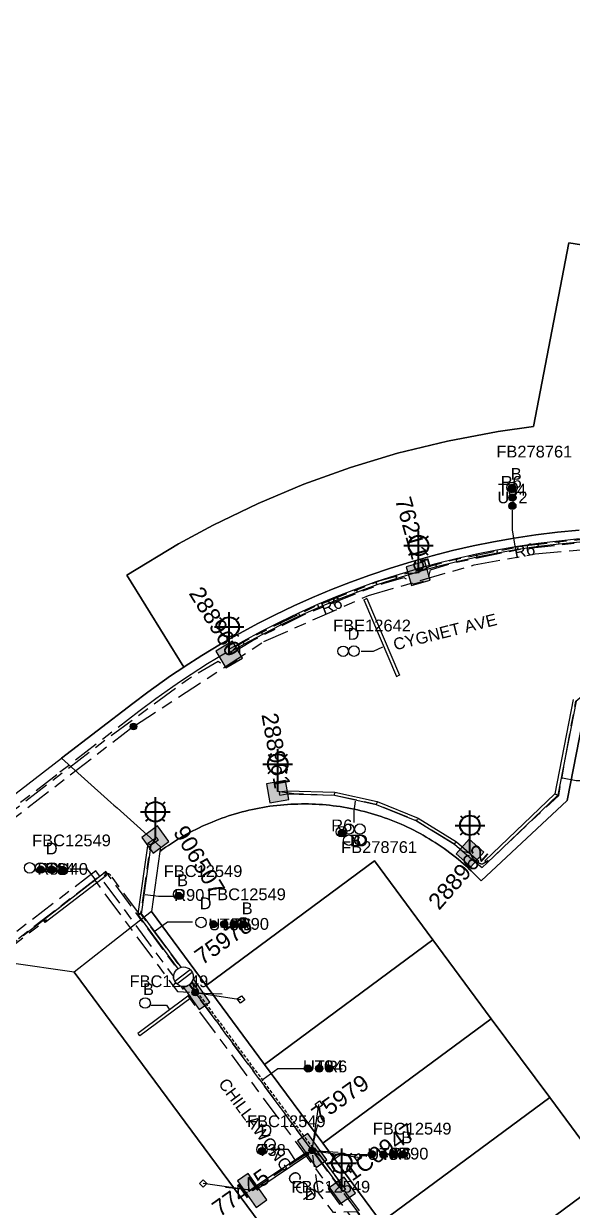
# Model space of a CAD drawing. Extents: x 301026 to 301961, y 6172667 to 6173436.
# Drawn here: x 301179.9 to 301263.7, y 6172927.5 to 6173108.3 of the extents above; entities that cross this region are included whole.
import ezdxf
from ezdxf.enums import TextEntityAlignment as Align

# ---------------------------------------------------------------- set-up
doc = ezdxf.new("R2010")
doc.units = 0
doc.linetypes.add('Cable Exist UG', pattern=[8.2, 4, -1.2, 1.8, -1.2])
doc.linetypes.add('DASHED', pattern=[0.75, 0.5, -0.25])
doc.layers.get('0').update_dxf_attribs({"color": 6})
for name, color, linetype in [('_User_LV_Exist', 7, 'Continuous'), ('Duct_SP_EXT', 7, 'Continuous'), ('Equip_HV_EXT', 7, 'Continuous'), ('Equip_LV_EXT', 7, 'Continuous'), ('Equip_SL_EXT', 7, 'Continuous'), ('Equip_SP_SL_EXT', 7, 'Continuous'), ('Mains_HV_EXT', 7, 'Continuous'), ('Mains_SL_EXT', 7, 'Continuous'), ('Notes', 7, 'Continuous'), ('Services_SP_EXT', 7, 'Continuous'), ('SupportsUG_SP_LV_EXT', 7, 'Continuous'), ('SupportsUG_SP_LV_SL_EXT', 7, 'Continuous'), ('Trench_SP_EXT', 7, 'Continuous')]:
    doc.layers.add(name, color=color, linetype=linetype)
doc.layers.add('Cadastre Land Parcels_SP_EXT', color=9, linetype='Continuous', lineweight=5)
doc.layers.add('Cadastre Roads_SP_EXT', color=9, linetype='Continuous', lineweight=5)
doc.layers.add('UNKNOWN_FEATURES', color=1, linetype='DASHED', plot=False)
doc.styles.add('COLUMN_LABEL', font='arial.ttf')
doc.styles.add('iecARIAL', font='arial.ttf', dxfattribs={"height": 2})
doc.styles.add('POLE_LABEL', font='arial.ttf')
doc.styles.get("Standard").update_dxf_attribs({"font": 'arial.ttf'})

# ---------------------------------------------------------------- blocks, each defined once
blk = doc.blocks.new('PILLAR_EXT')
blk.add_hatch(color=256).paths.add_polyline_path([(-2.475, 0.99), (-2.475, -0.99), (2.475, -0.99), (2.475, 0.99)])
blk.add_lwpolyline([(-2.475, -0.99), (2.475, -0.99), (2.475, 0.99), (-2.475, 0.99)], close=True)
at = {"style": 'iecARIAL', "flags": 8}
blk.add_attdef('ASSET_NUM', (1.5, 3.5), '', height=2.5, dxfattribs=at)
for tag, p, flags in [('OWNED_BY', (0, -0.2), 9), ('STATE', (0, -0.4), 9), ('SUPPORT_TYPE', (0, -0.6), 9), ('STREETNAME', (0, -1.8), 9), ('SUBURB', (0, -2), 1), ('USAGE', (0, -0.8), 9), ('LEGEND', (0, -1), 9), ('LOCATION', (0, -1.2), 9), ('NOTES', (0, -1.4), 9), ('PARENT', (0, -1.6), 9)]:
    blk.add_attdef(tag, p, '', height=0.2, dxfattribs=dict(flags=flags))
blk = doc.blocks.new('DUCT_EXT')
blk.add_circle((0, 0.8), 0.8)
at = {"flags": 1}
blk.add_attdef('Z', (0, 0), '', height=0.2, dxfattribs=at)
at = {"flags": 9}
for tag, p in [('DUCT_CODE', (0, 0)), ('XSECT_TYPE', (0, -0.2)), ('STATE', (0, -0.6)), ('FB_REFERENCE', (0, -0.4)), ('NOTES', (0, -0.8))]:
    blk.add_attdef(tag, text='', height=0.2, dxfattribs=at).set_placement(p, align=Align.MIDDLE_LEFT)
blk = doc.blocks.new('SL_LANTERN_EXT')
at = {"lineweight": 40}
for p, q in [((-1.46, 5.68), (-1.06, 5.28)), ((0, 1.97), (0, 6.47)), ((1.46, 5.68), (1.06, 5.28)), ((-2.25, 4.22), (2.25, 4.22)), ((-1.46, 2.76), (-1.06, 3.16)), ((0, 0), (0, 2.72)), ((1.46, 2.76), (1.06, 3.16))]:
    blk.add_line(p, q, dxfattribs=at)
blk.add_circle((0, 4.22), 1.5, dxfattribs=at)
at = {"style": 'iecARIAL', "flags": 9}
blk.add_attdef('ASSET_NUM', (1.5, 1.5), '', height=2.5, dxfattribs=at)
for tag, p, height, flags in [('OPERATING_VOLTAGE', (0.98, -1.65), 0.2, 9), ('ORIENTATION', (0.98, -1.85), 0.2, 9), ('CONSTRUCTED_VOLTAGE', (0.98, -0.65), 0.2, 9), ('CONTROL_TYPE', (0.98, -0.85), 0.2, 9), ('LANTERN_PURPOSE', (0.98, -1.05), 0.2, 9), ('LANTERN_TYPE', (0.98, -1.25), 0.2, 9), ('NO_PHASES', (0.98, -1.45), 0.2, 9), ('LNUMBER', (2.18, -3.25), 2.5, 8), ('OWNED_BY', (0.98, -2.05), 0.2, 9), ('STATE', (0.98, -2.25), 0.2, 9), ('USAGE', (0.98, -2.45), 0.2, 9), ('CEXIST', (0.98, -2.65), 0.2, 9), ('CNEW', (0.98, -2.85), 0.2, 9), ('CNUMBER', (0.98, -3.05), 0.2, 9), ('CREMOVE', (0.98, -3.25), 0.2, 9), ('CREPLACE', (0.98, -3.45), 0.2, 9), ('LKINGHEIGHT', (0.98, -3.65), 0.2, 9), ('LBRACKET', (0.98, -3.85), 0.2, 9), ('LBRACKETVOCAB', (0.98, -4.05), 0.2, 9), ('LCATEGORY', (0.98, -4.25), 0.2, 9), ('LCHARGE1', (0.98, -4.45), 0.2, 9), ('LCHARGE1PERCENT', (0.98, -4.65), 0.2, 9), ('LCHARGE2', (0.98, -4.85), 0.2, 9), ('LCHARGE2PERCENT', (0.98, -5.05), 0.2, 9), ('LCHARGE3', (0.98, -5.25), 0.2, 9), ('LCHARGE3PERCENT', (0.98, -5.45), 0.2, 9), ('LEXIST', (0.98, -5.65), 0.2, 9), ('LLAMP', (0.98, -5.85), 0.2, 9), ('LLAMPVOCAB', (0.98, -6.05), 0.2, 9), ('LMAST', (0.98, -6.25), 0.2, 9), ('LMASTVOCAB', (0.98, -6.45), 0.2, 9), ('LNEW', (0.98, -6.65), 0.2, 9), ('LANTNUMBER', (0.98, -6.85), 0.2, 9), ('LOUTREACH', (0.98, -7.25), 0.2, 9), ('LOUTREACHVOCAB', (0.98, -7.45), 0.2, 9), ('LRATECODE', (0.98, -7.65), 0.2, 9), ('LREMOVE', (0.98, -7.85), 0.2, 9), ('LREPLACE', (0.98, -8.05), 0.2, 9), ('LTYPE', (0.98, -8.25), 0.2, 9), ('LTYPEVOCAB', (0.98, -8.45), 0.2, 9), ('LEGEND', (0.98, -8.65), 0.2, 9), ('LOCATION', (0.98, -8.85), 0.2, 9), ('NOTES', (0.98, -9.05), 0.2, 9), ('STREETNAME', (0.98, -9.25), 0.2, 9), ('SUBURB', (0.98, -9.45), 0.2, 1)]:
    blk.add_attdef(tag, p, '', height=height, dxfattribs=dict(flags=flags))
blk = doc.blocks.new('CCP_EXT')
at = {"flags": 9}
for tag, p in [('STATE', (0, -1.8)), ('LIFE_SUPPORT', (0, -1.6)), ('NOTES', (0, -2))]:
    blk.add_attdef(tag, text='', height=0.2, dxfattribs=at).set_placement(p, align=Align.MIDDLE_LEFT)
blk.add_wipeout([(0, 0.57), (0.57, 0), (0, -0.57), (-0.57, 0)])
blk.add_lwpolyline([(-0.57, 0), (0, 0.57), (0.57, 0), (0, -0.57), (-0.57, 0)])
at = {"flags": 1}
blk.add_attdef('Z', (0, 0), '', height=0.2, dxfattribs=at)
at = {"flags": 9}
for tag, p in [('CCP_TYPE', (0, 0)), ('CONSTRUCTED_VOLTAGE', (0, -0.2)), ('OPERATING_VOLTAGE', (0, -0.6)), ('ORIENTATION', (0, -0.8)), ('OWNED_BY', (0, -1)), ('NO_PHASES', (0, -0.4)), ('USAGE', (0, -1.2)), ('LEGEND', (0, -1.4))]:
    blk.add_attdef(tag, text='', height=0.2, dxfattribs=at).set_placement(p, align=Align.MIDDLE_LEFT)
blk = doc.blocks.new('LV_UG_LINKS_CLOSED_EXT')
blk.add_wipeout([(-1.06, 1.06), (-1.18, 0.92), (-1.29, 0.76), (-1.37, 0.59), (-1.43, 0.42), (-1.48, 0.23), (-1.49, 0.05), (-1.49, -0.14), (-1.46, -0.33), (-1.41, -0.51), (-1.33, -0.68), (-1.24, -0.84), (-1.12, -0.99), (-0.99, -1.12), (-0.84, -1.24), (-0.68, -1.33), (-0.51, -1.41), (-0.33, -1.46), (-0.14, -1.49), (0.05, -1.49), (0.23, -1.48), (0.42, -1.43), (0.59, -1.37), (0.76, -1.29), (0.92, -1.18), (1.06, -1.06), (1.18, -0.92), (1.29, -0.76), (1.37, -0.59), (1.43, -0.42), (1.48, -0.23), (1.49, -0.05), (1.49, 0.14), (1.46, 0.33), (1.41, 0.51), (1.33, 0.68), (1.24, 0.84), (1.12, 0.99), (0.99, 1.12), (0.84, 1.24), (0.68, 1.33), (0.51, 1.41), (0.33, 1.46), (0.14, 1.49), (-0.05, 1.49), (-0.23, 1.48), (-0.42, 1.43), (-0.59, 1.37), (-0.76, 1.29), (-0.92, 1.18)])
for p, q in [((-0.25, -1.48), (-0.25, 1.48)), ((0.25, -1.48), (0.25, 1.48))]:
    blk.add_line(p, q)
blk.add_circle((0, 0), 1.5)
at = {"flags": 9}
for tag, p in [('ACTUAL_STATUS', (0, 0)), ('CONSTRUCTED_VOLTAGE', (0, -0.2)), ('OPERATING_VOLTAGE', (0, -0.6)), ('ORIENTATION', (0, -0.8)), ('STATE', (0, -1)), ('SWITCH_TYPE', (0, -1.2)), ('NO_PHASES', (0, -0.4)), ('USAGE', (0, -1.4)), ('NOTES', (0, -1.6))]:
    blk.add_attdef(tag, text='', height=0.2, dxfattribs=at).set_placement(p, align=Align.MIDDLE_LEFT)
at = {"flags": 1}
blk.add_attdef('Z', (0, 0), '', height=0.2, dxfattribs=at)
blk = doc.blocks.new('CABLE_LARGE_EXT')
h = blk.add_hatch(color=256)
edge = h.paths.add_edge_path()
edge.add_arc((0, 0.55), 0.55, 0, 360)
blk.add_circle((0, 0.55), 0.55)
at = {"flags": 1}
blk.add_attdef('Z', (0, 0), '', height=0.2, dxfattribs=at)
at = {"flags": 9}
for tag, p in [('COND_CODE', (0, 0)), ('STATE', (0, -0.4)), ('XSECT_SIZE', (0, -0.6)), ('FB_REFERENCE', (0, -0.2)), ('NOTES', (0, -0.8))]:
    blk.add_attdef(tag, text='', height=0.2, dxfattribs=at).set_placement(p, align=Align.MIDDLE_LEFT)
blk = doc.blocks.new('CONNECTOR_NODE_EXT')
h = blk.add_hatch(color=256)
edge = h.paths.add_edge_path()
edge.add_arc((0, 0), 0.5, 0, 360)
blk.add_circle((0, 0), 0.5)
at = {"flags": 1}
blk.add_attdef('Z', (0, 0), '', height=0.2, dxfattribs=at)
at = {"flags": 9}
for tag, p in [('CONNECTOR_TYPE', (0, 0)), ('CONSTRUCTED_VOLTAGE', (0, -0.2)), ('OPERATING_VOLTAGE', (0, -0.6)), ('ORIENTATION', (0, -0.8)), ('SUBTYPE', (0, -1)), ('NO_PHASES', (0, -0.4)), ('USAGE', (0, -1.2)), ('NOTES', (0, -1.4))]:
    blk.add_attdef(tag, text='', height=0.2, dxfattribs=at).set_placement(p, align=Align.MIDDLE_LEFT)
blk = doc.blocks.new('COLUMN_EXT')
blk.add_hatch(color=256).paths.add_polyline_path([(-1.49, 1.48), (-1.49, -1.49), (1.48, -1.49), (1.48, 1.48)])
blk.add_lwpolyline([(-1.49, -1.49), (1.48, -1.49), (1.48, 1.48), (-1.49, 1.48)], close=True)
for tag, height, style, flags, p in [('ASSET_NUM', 2.5, 'COLUMN_LABEL', 8, (2, 2)), ('STRUCTURE_PLANT_NUMBER', 0.2, 'POLE_LABEL', 9, (1.81, 0.03)), ('STREET_CODE', 0.2, 'COLUMN_LABEL', 9, (1.81, -0.2))]:
    blk.add_attdef(tag, text='', height=height, dxfattribs=dict(style=style, flags=flags)).set_placement(p, align=Align.MIDDLE_LEFT)
at = {"flags": 9}
for tag, p in [('COLUMN_TYPE', (1.81, -0.4)), ('OWNED_BY', (1.81, -0.6)), ('STATE', (1.81, -0.8)), ('USAGE', (1.81, -1)), ('STREETNAME', (1.81, -1.6)), ('SUBURB', (1.81, -1.8)), ('LEGEND', (1.81, -1.2)), ('LOCATION', (1.81, -1.4)), ('NOTES', (1.81, -2))]:
    blk.add_attdef(tag, text='', height=0.2, dxfattribs=at).set_placement(p, align=Align.MIDDLE_LEFT)
at = {"flags": 1}
blk.add_attdef('Z', (1.81, -2.35), '', height=0.2, dxfattribs=at)

msp = doc.modelspace()

# ---------------------------------------------------------------- linework, layer by layer
at = {"layer": '_User_LV_Exist', "linetype": 'Cable Exist UG', "flags": 128}
for points in [[(301206.14, 6172960.32), (301192.48, 6172978.79), (301136.37, 6172935.66)], [(301223.99, 6172936.21), (301214.84, 6172930.09)]]:
    msp.add_lwpolyline(points, dxfattribs=at)
at = {"layer": 'Cadastre Land Parcels_SP_EXT', "color": 250, "linetype": 'Continuous', "lineweight": -3}
for points in [[(301091.88, 6173120.74), (301100.2, 6173102.54), (301109.82, 6173057.45), (301148.31, 6172967.37), (301166.66, 6172981.48), (301185.71, 6172996.12), (301196.62, 6173004.5), (301198.9, 6173006.21), (301202.39, 6173008.69), (301204.4, 6173010.03), (301195.71, 6173024.08), (301203.57, 6173028.86), (301208.9, 6173031.74), (301215.74, 6173035.05), (301222.73, 6173037.98), (301229.85, 6173040.54), (301237.07, 6173042.71), (301244.7, 6173044.56), (301252.42, 6173046.03), (301257.8, 6173046.81), (301263.21, 6173074.86), (301289.55, 6173070.68)], [(301289.55, 6173070.68), (301263.21, 6173074.86), (301257.8, 6173046.81), (301252.42, 6173046.03), (301244.7, 6173044.56), (301237.07, 6173042.71), (301229.85, 6173040.54), (301222.73, 6173037.98), (301215.74, 6173035.05), (301208.9, 6173031.74), (301203.57, 6173028.86), (301195.71, 6173024.08), (301204.4, 6173010.03), (301204.46, 6173010.07), (301207.17, 6173011.8), (301210.02, 6173013.52), (301212.9, 6173015.17), (301215.82, 6173016.75), (301218.37, 6173018.03), (301221.2, 6173019.39), (301224.05, 6173020.68), (301226.94, 6173021.89), (301229.86, 6173023.03), (301232.81, 6173024.1), (301235.97, 6173025.16), (301239.15, 6173026.14), (301242.35, 6173027.04), (301245.45, 6173027.83), (301248.58, 6173028.54), (301251.72, 6173029.17), (301254.88, 6173029.73), (301258.17, 6173030.22), (301261.47, 6173030.63), (301264.78, 6173030.96)], [(301265.74, 6173003.98), (301262.98, 6172989.65), (301249.82, 6172977.37), (301249.45, 6172977.76), (301249.07, 6172978.15), (301248.69, 6172978.53), (301248.3, 6172978.9), (301247.91, 6172979.27), (301247.51, 6172979.64), (301247.11, 6172979.99), (301246.7, 6172980.35), (301246.29, 6172980.69), (301245.87, 6172981.03), (301245.45, 6172981.36), (301245.02, 6172981.69), (301244.58, 6172982.01), (301244.15, 6172982.33), (301243.7, 6172982.64), (301243.26, 6172982.94), (301242.81, 6172983.24), (301242.35, 6172983.52), (301241.89, 6172983.81), (301241.43, 6172984.08), (301240.96, 6172984.35), (301240.49, 6172984.61), (301240.01, 6172984.87), (301239.54, 6172985.11), (301239.05, 6172985.36), (301238.57, 6172985.59), (301238.08, 6172985.82), (301237.59, 6172986.04), (301237.09, 6172986.25), (301236.59, 6172986.45), (301236.09, 6172986.65), (301235.58, 6172986.84), (301235.08, 6172987.03), (301234.57, 6172987.2), (301234.06, 6172987.37), (301233.54, 6172987.53), (301233.02, 6172987.68), (301232.51, 6172987.83), (301231.98, 6172987.97), (301231.46, 6172988.1), (301230.94, 6172988.22), (301230.41, 6172988.34), (301229.88, 6172988.44), (301229.35, 6172988.54), (301228.82, 6172988.64), (301228.29, 6172988.72), (301227.75, 6172988.8), (301227.22, 6172988.87), (301226.68, 6172988.93), (301226.15, 6172988.98), (301225.61, 6172989.03), (301225.07, 6172989.06), (301224.53, 6172989.09), (301223.99, 6172989.11), (301223.45, 6172989.13), (301222.91, 6172989.14), (301222.38, 6172989.13), (301221.84, 6172989.12), (301221.3, 6172989.11), (301220.76, 6172989.08), (301220.22, 6172989.05), (301219.68, 6172989.01), (301219.15, 6172988.96), (301218.61, 6172988.9), (301218.07, 6172988.84), (301217.54, 6172988.77), (301217.01, 6172988.69), (301216.47, 6172988.6), (301215.94, 6172988.5), (301215.41, 6172988.4), (301214.89, 6172988.29), (301214.36, 6172988.17), (301213.84, 6172988.04), (301213.31, 6172987.91), (301212.79, 6172987.77), (301212.28, 6172987.62), (301211.76, 6172987.46), (301211.25, 6172987.3), (301210.73, 6172987.13), (301210.23, 6172986.95), (301209.72, 6172986.76), (301209.22, 6172986.57), (301208.72, 6172986.37), (301208.22, 6172986.16), (301207.72, 6172985.94), (301207.23, 6172985.72), (301206.75, 6172985.49), (301206.26, 6172985.25), (301205.78, 6172985.01), (301205.3, 6172984.76), (301204.83, 6172984.5), (301204.36, 6172984.24), (301203.89, 6172983.97), (301203.43, 6172983.69), (301202.97, 6172983.4), (301202.52, 6172983.11), (301202.07, 6172982.81), (301201.63, 6172982.51), (301201.19, 6172982.2), (301200.75, 6172981.88), (301199.46, 6172972.68), (301207.8, 6172961.41), (301233.53, 6172980.44), (301242.45, 6172968.38), (301251.37, 6172956.32), (301260.29, 6172944.27), (301269.22, 6172932.21)]]:
    msp.add_lwpolyline(points, dxfattribs=at)
for points in [[(301242.45, 6172968.38), (301233.53, 6172980.44), (301207.8, 6172961.41), (301216.72, 6172949.35), (301242.45, 6172968.38)], [(301251.37, 6172956.32), (301242.45, 6172968.38), (301216.72, 6172949.35), (301225.64, 6172937.29), (301251.37, 6172956.32)], [(301187.65, 6172963.45), (301177.75, 6172964.84), (301151.9, 6172944.97), (301171.4, 6172919.6), (301189.68, 6172895.82), (301215.84, 6172915.92), (301216.95, 6172923.85), (301187.65, 6172963.45)], [(301260.29, 6172944.27), (301251.37, 6172956.32), (301225.64, 6172937.29), (301234.57, 6172925.23), (301260.29, 6172944.27)], [(301269.22, 6172932.21), (301260.29, 6172944.27), (301234.57, 6172925.23), (301243.49, 6172913.18), (301269.22, 6172932.21)], [(301278.14, 6172920.15), (301269.22, 6172932.21), (301243.49, 6172913.18), (301252.41, 6172901.12), (301278.14, 6172920.15)]]:
    msp.add_lwpolyline(points, close=True, dxfattribs=at)
at = {"layer": 'Cadastre Roads_SP_EXT', "color": 250, "linetype": 'Continuous', "lineweight": -3}
msp.add_lwpolyline([(301264.78, 6173030.96), (301261.47, 6173030.63), (301258.17, 6173030.22), (301254.88, 6173029.73), (301251.72, 6173029.17), (301248.58, 6173028.54), (301245.45, 6173027.83), (301242.35, 6173027.04), (301239.15, 6173026.14), (301235.97, 6173025.16), (301232.81, 6173024.1), (301229.86, 6173023.03), (301226.94, 6173021.89), (301224.05, 6173020.68), (301221.2, 6173019.39), (301218.37, 6173018.03), (301215.82, 6173016.75), (301212.9, 6173015.17), (301210.02, 6173013.52), (301207.17, 6173011.8), (301204.46, 6173010.07), (301204.4, 6173010.03), (301202.39, 6173008.69), (301198.9, 6173006.21), (301196.62, 6173004.5), (301185.71, 6172996.12), (301193.28, 6172989.36), (301193.72, 6172988.96), (301194.21, 6172988.53), (301194.21, 6172988.52), (301200.85, 6172982.6), (301200.75, 6172981.88), (301201.19, 6172982.2), (301201.63, 6172982.51), (301202.07, 6172982.81), (301202.52, 6172983.11), (301202.97, 6172983.4), (301203.43, 6172983.69), (301203.89, 6172983.97), (301204.36, 6172984.24), (301204.83, 6172984.5), (301205.3, 6172984.76), (301205.78, 6172985.01), (301206.26, 6172985.25), (301206.75, 6172985.49), (301207.23, 6172985.72), (301207.72, 6172985.94), (301208.22, 6172986.16), (301208.72, 6172986.37), (301209.22, 6172986.57), (301209.72, 6172986.76), (301210.23, 6172986.95), (301210.73, 6172987.13), (301211.25, 6172987.3), (301211.76, 6172987.46), (301212.28, 6172987.62), (301212.79, 6172987.77), (301213.31, 6172987.91), (301213.84, 6172988.04), (301214.36, 6172988.17), (301214.89, 6172988.29), (301215.41, 6172988.4), (301215.94, 6172988.5), (301216.47, 6172988.6), (301217.01, 6172988.69), (301217.54, 6172988.77), (301218.07, 6172988.84), (301218.61, 6172988.9), (301219.15, 6172988.96), (301219.68, 6172989.01), (301220.22, 6172989.05), (301220.76, 6172989.08), (301221.3, 6172989.11), (301221.84, 6172989.12), (301222.38, 6172989.13), (301222.91, 6172989.14), (301223.45, 6172989.13), (301223.99, 6172989.11), (301224.53, 6172989.09), (301225.07, 6172989.06), (301225.61, 6172989.03), (301226.15, 6172988.98), (301226.68, 6172988.93), (301227.22, 6172988.87), (301227.75, 6172988.8), (301228.29, 6172988.72), (301228.82, 6172988.64), (301229.35, 6172988.54), (301229.88, 6172988.44), (301230.41, 6172988.34), (301230.94, 6172988.22), (301231.46, 6172988.1), (301231.98, 6172987.97), (301232.51, 6172987.83), (301233.02, 6172987.68), (301233.54, 6172987.53), (301234.06, 6172987.37), (301234.57, 6172987.2), (301235.08, 6172987.03), (301235.58, 6172986.84), (301236.09, 6172986.65), (301236.59, 6172986.45), (301237.09, 6172986.25), (301237.59, 6172986.04), (301238.08, 6172985.82), (301238.57, 6172985.59), (301239.05, 6172985.36), (301239.54, 6172985.11), (301240.01, 6172984.87), (301240.49, 6172984.61), (301240.96, 6172984.35), (301241.43, 6172984.08), (301241.89, 6172983.81), (301242.35, 6172983.52), (301242.81, 6172983.24), (301243.26, 6172982.94), (301243.7, 6172982.64), (301244.15, 6172982.33), (301244.58, 6172982.01), (301245.02, 6172981.69), (301245.45, 6172981.36), (301245.87, 6172981.03), (301246.29, 6172980.69), (301246.7, 6172980.35), (301247.11, 6172979.99), (301247.51, 6172979.64), (301247.91, 6172979.27), (301248.3, 6172978.9), (301248.69, 6172978.53), (301249.07, 6172978.15), (301249.45, 6172977.76), (301249.82, 6172977.37), (301262.98, 6172989.65), (301265.74, 6173003.98)], dxfattribs=at)
msp.add_lwpolyline([(301207.8, 6172961.41), (301199.46, 6172972.68), (301192.83, 6172967.49), (301187.65, 6172963.45), (301216.95, 6172923.85), (301224.21, 6172924.42), (301234.57, 6172925.23), (301225.64, 6172937.29), (301216.72, 6172949.35), (301207.8, 6172961.41)], close=True, dxfattribs=at)
at = {"layer": 'Duct_SP_EXT'}
for p, q in [((301261.69, 6173029.3), (301258.52, 6173028.92)), ((301264.86, 6173029.61), (301261.69, 6173029.3)), ((301261.69, 6173029.3), (301261.71, 6173029.07)), ((301252.23, 6173027.91), (301249.1, 6173027.29)), ((301252.31, 6173027.44), (301249.2, 6173026.82)), ((301255.37, 6173028.46), (301252.23, 6173027.91)), ((301252.23, 6173027.91), (301252.27, 6173027.68)), ((301252.31, 6173027.44), (301252.27, 6173027.68)), ((301255.44, 6173027.98), (301252.31, 6173027.44)), ((301258.52, 6173028.92), (301255.37, 6173028.46)), ((301255.37, 6173028.46), (301255.41, 6173028.22)), ((301255.44, 6173027.98), (301255.41, 6173028.22)), ((301258.59, 6173028.44), (301255.44, 6173027.98)), ((301258.52, 6173028.92), (301258.55, 6173028.68)), ((301258.59, 6173028.44), (301258.55, 6173028.68)), ((301261.74, 6173028.83), (301258.59, 6173028.44)), ((301261.74, 6173028.83), (301261.71, 6173029.07)), ((301264.9, 6173029.13), (301261.74, 6173028.83)), ((301242.9, 6173025.82), (301240.07, 6173025.04)), ((301245.99, 6173026.6), (301242.9, 6173025.82)), ((301242.9, 6173025.82), (301242.96, 6173025.59)), ((301246.1, 6173026.13), (301243.02, 6173025.36)), ((301249.1, 6173027.29), (301245.99, 6173026.6)), ((301245.99, 6173026.6), (301246.05, 6173026.36)), ((301246.1, 6173026.13), (301246.05, 6173026.36)), ((301249.2, 6173026.82), (301246.1, 6173026.13)), ((301249.1, 6173027.29), (301249.15, 6173027.06)), ((301249.2, 6173026.82), (301249.15, 6173027.06)), ((301236.78, 6173024.04), (301233.75, 6173023.04)), ((301239.83, 6173024.97), (301236.78, 6173024.04)), ((301236.78, 6173024.04), (301236.85, 6173023.81)), ((301239.96, 6173024.51), (301236.93, 6173023.59)), ((301240.07, 6173025.04), (301239.83, 6173024.97)), ((301239.83, 6173024.97), (301239.89, 6173024.74)), ((301239.96, 6173024.51), (301239.89, 6173024.74)), ((301240.2, 6173024.57), (301239.96, 6173024.51)), ((301240.07, 6173025.04), (301240.13, 6173024.81)), ((301240.07, 6173025.04), (301240.13, 6173024.81)), ((301240.2, 6173024.57), (301240.13, 6173024.81)), ((301240.2, 6173024.57), (301240.13, 6173024.81)), ((301243.02, 6173025.36), (301240.2, 6173024.57)), ((301243.02, 6173025.36), (301242.96, 6173025.59)), ((301233.75, 6173023.04), (301230.75, 6173021.96)), ((301233.91, 6173022.59), (301230.92, 6173021.51)), ((301233.75, 6173023.04), (301233.83, 6173022.81)), ((301233.91, 6173022.59), (301233.83, 6173022.81)), ((301236.93, 6173023.59), (301233.91, 6173022.59)), ((301236.93, 6173023.59), (301236.85, 6173023.81)), ((301227.78, 6173020.81), (301224.84, 6173019.58)), ((301227.96, 6173020.36), (301225.03, 6173019.14)), ((301230.75, 6173021.96), (301227.78, 6173020.81)), ((301227.78, 6173020.81), (301227.87, 6173020.58)), ((301227.96, 6173020.36), (301227.87, 6173020.58)), ((301230.92, 6173021.51), (301227.96, 6173020.36)), ((301230.75, 6173021.96), (301230.84, 6173021.74)), ((301230.92, 6173021.51), (301230.84, 6173021.74)), ((301231.91, 6173020.32), (301232.14, 6173020.41)), ((301231.91, 6173020.32), (301236.9, 6173008.61)), ((301232.36, 6173020.51), (301232.14, 6173020.41)), ((301232.36, 6173020.51), (301237.34, 6173008.8)), ((301224.84, 6173019.58), (301221.93, 6173018.28)), ((301225.03, 6173019.14), (301222.13, 6173017.85)), ((301224.84, 6173019.58), (301224.94, 6173019.36)), ((301225.03, 6173019.14), (301224.94, 6173019.36)), ((301219.05, 6173016.91), (301216.21, 6173015.47)), ((301221.93, 6173018.28), (301219.05, 6173016.91)), ((301219.05, 6173016.91), (301219.16, 6173016.7)), ((301219.27, 6173016.48), (301219.16, 6173016.7)), ((301222.13, 6173017.85), (301219.27, 6173016.48)), ((301221.93, 6173018.28), (301222.03, 6173018.06)), ((301222.13, 6173017.85), (301222.03, 6173018.06)), ((301216.21, 6173015.47), (301213.41, 6173013.95)), ((301216.43, 6173015.04), (301213.64, 6173013.53)), ((301216.21, 6173015.47), (301216.32, 6173015.25)), ((301216.43, 6173015.04), (301216.32, 6173015.25)), ((301219.27, 6173016.48), (301216.43, 6173015.04)), ((301213.41, 6173013.95), (301211.27, 6173012.73)), ((301213.64, 6173013.53), (301211.51, 6173012.32)), ((301213.41, 6173013.95), (301213.52, 6173013.74)), ((301213.64, 6173013.53), (301213.52, 6173013.74)), ((301211.27, 6173012.73), (301211.39, 6173012.52)), ((301211.51, 6173012.32), (301211.39, 6173012.52)), ((301236.9, 6173008.61), (301237.12, 6173008.71)), ((301237.34, 6173008.8), (301237.12, 6173008.71)), ((301263.87, 6173005.07), (301261.07, 6172990.69)), ((301264.31, 6173004.81), (301261.51, 6172990.45)), ((301218.98, 6172990.96), (301220.18, 6172991.16)), ((301218.98, 6172990.96), (301219.01, 6172990.72)), ((301219.05, 6172990.48), (301219.01, 6172990.72)), ((301219.05, 6172990.48), (301220.21, 6172990.68)), ((301220.18, 6172991.16), (301227.46, 6172990.93)), ((301220.18, 6172991.16), (301220.2, 6172990.92)), ((301220.21, 6172990.68), (301220.2, 6172990.92)), ((301220.21, 6172990.68), (301227.4, 6172990.45)), ((301227.4, 6172990.45), (301227.43, 6172990.69)), ((301227.4, 6172990.45), (301233.81, 6172989.04)), ((301227.46, 6172990.93), (301227.43, 6172990.69)), ((301227.46, 6172990.93), (301233.95, 6172989.5)), ((301233.95, 6172989.5), (301233.88, 6172989.27)), ((301233.95, 6172989.5), (301240.19, 6172986.96)), ((301261.07, 6172990.69), (301250.37, 6172980.42)), ((301261.51, 6172990.45), (301250.71, 6172980.07)), ((301261.07, 6172990.69), (301261.29, 6172990.57)), ((301261.51, 6172990.45), (301261.29, 6172990.57)), ((301233.81, 6172989.04), (301233.88, 6172989.27)), ((301233.81, 6172989.04), (301239.97, 6172986.53)), ((301239.97, 6172986.53), (301240.08, 6172986.74)), ((301239.97, 6172986.53), (301245.75, 6172982.97)), ((301240.19, 6172986.96), (301240.08, 6172986.74)), ((301240.19, 6172986.96), (301246.04, 6172983.36)), ((301198.91, 6172983.11), (301197.4, 6172972.34)), ((301199.36, 6172982.82), (301197.88, 6172972.27)), ((301200.27, 6172983.99), (301198.91, 6172983.11)), ((301198.91, 6172983.11), (301199.13, 6172982.97)), ((301199.36, 6172982.82), (301199.13, 6172982.97)), ((301200.53, 6172983.58), (301199.36, 6172982.82)), ((301200.27, 6172983.99), (301200.4, 6172983.78)), ((301200.53, 6172983.58), (301200.4, 6172983.78)), ((301245.75, 6172982.97), (301245.9, 6172983.17)), ((301245.75, 6172982.97), (301249.17, 6172980.05)), ((301246.04, 6172983.36), (301245.9, 6172983.17)), ((301246.04, 6172983.36), (301249.48, 6172980.41)), ((301249.17, 6172980.05), (301249.33, 6172980.23)), ((301249.48, 6172980.41), (301249.33, 6172980.23)), ((301250.37, 6172980.42), (301250.54, 6172980.24)), ((301250.71, 6172980.07), (301250.54, 6172980.24)), ((301192.29, 6172978.59), (301182.95, 6172971.4)), ((301192.58, 6172978.21), (301183.24, 6172971.02)), ((301192.29, 6172978.59), (301192.43, 6172978.4)), ((301192.58, 6172978.21), (301192.43, 6172978.4)), ((301182.95, 6172971.4), (301183.1, 6172971.21)), ((301197.4, 6172972.34), (301197.64, 6172972.31)), ((301197.45, 6172972.16), (301197.64, 6172972.31)), ((301197.45, 6172972.16), (301206.19, 6172960.35)), ((301197.83, 6172972.45), (301197.64, 6172972.31)), ((301197.88, 6172972.27), (301197.64, 6172972.31)), ((301197.83, 6172972.45), (301206.58, 6172960.64)), ((301183.24, 6172971.02), (301183.1, 6172971.21)), ((301206.58, 6172960.64), (301206.38, 6172960.49)), ((301205.23, 6172959.9), (301197.4, 6172954.08)), ((301205.52, 6172959.51), (301197.69, 6172953.69)), ((301205.23, 6172959.9), (301205.38, 6172959.7)), ((301205.52, 6172959.51), (301205.38, 6172959.7)), ((301206.19, 6172960.35), (301206.38, 6172960.49)), ((301197.4, 6172954.08), (301197.54, 6172953.89)), ((301197.69, 6172953.69), (301197.54, 6172953.89)), ((301223.24, 6172935.96), (301215.57, 6172930.83)), ((301223.51, 6172935.56), (301215.84, 6172930.43)), ((301223.24, 6172935.96), (301223.38, 6172935.76)), ((301223.51, 6172935.56), (301223.38, 6172935.76)), ((301224.04, 6172936.23), (301224.23, 6172936.38)), ((301224.04, 6172936.23), (301228.69, 6172929.94)), ((301224.42, 6172936.52), (301224.23, 6172936.38)), ((301224.42, 6172936.52), (301229.08, 6172930.23)), ((301215.57, 6172930.83), (301215.7, 6172930.63)), ((301215.84, 6172930.43), (301215.7, 6172930.63)), ((301228.69, 6172929.94), (301228.88, 6172930.09)), ((301229.08, 6172930.23), (301228.88, 6172930.09))]:
    msp.add_line(p, q, dxfattribs=at)
at = {"layer": 'Mains_HV_EXT', "linetype": 'Cable Exist UG'}
for points in [[(301196.73, 6173000.98), (301216.62, 6173013.94), (301232.61, 6173020.98), (301248.75, 6173025.64), (301258.06, 6173027.34), (301270.88, 6173028.44), (301277.53, 6173028.49), (301279.85, 6173028.26), (301300.64, 6173025.66)], [(301196.73, 6173000.98), (301147.99, 6172963.38), (301144.03, 6172972), (301142.29, 6172971.85)]]:
    msp.add_lwpolyline(points, dxfattribs=at)
at = {"layer": 'Mains_SL_EXT', "linetype": 'Cable Exist UG', "flags": 128}
for points in [[(301240.12, 6173024.43), (301242.03, 6173025.44), (301245.28, 6173026.38), (301256.19, 6173028.55), (301266.94, 6173029.78), (301273.65, 6173029.87), (301274.51, 6173030.59), (301276, 6173030.64), (301278.32, 6173029.35)], [(301211.33, 6173011.95), (301212.55, 6173013.32), (301214.63, 6173014.55), (301224.75, 6173019.47), (301234.41, 6173023.28), (301238.71, 6173024.44), (301240.21, 6173024.38)], [(301248.11, 6172981.64), (301248.82, 6172980.36), (301249.96, 6172979.42), (301261.67, 6172990.44), (301264.28, 6173004.83), (301271.3, 6173010.68), (301272.27, 6173011.77)], [(301218.73, 6172991.07), (301221.23, 6172990.71), (301227.41, 6172990.49), (301233.82, 6172989.08), (301239.99, 6172986.56), (301245.78, 6172983), (301246.97, 6172981.92), (301248.11, 6172981.64)], [(301206.14, 6172960.32), (301205.84, 6172961.66), (301197.85, 6172972.36), (301199.32, 6172982.91), (301200.06, 6172983.72)], [(301136.37, 6172935.66), (301136.61, 6172938.36), (301140.48, 6172941.24), (301140.76, 6172942.77), (301143.87, 6172945.14), (301148.22, 6172944.59), (301190.81, 6172977.49), (301203.43, 6172960.49), (301206.14, 6172960.32)], [(301223.99, 6172936.21), (301225.24, 6172935.38), (301225.24, 6172935.38), (301227.92, 6172931.74), (301228.54, 6172930.05)]]:
    msp.add_lwpolyline(points, dxfattribs=at)
at = {"layer": 'Notes'}
for points in [[(301254.54, 6173034.01), (301254.54, 6173030.99), (301254.96, 6173028.51)], [(301231.49, 6173012.49), (301233.37, 6173012.49), (301234.8, 6173013.14)], [(301266.54, 6172992.66), (301264.32, 6172992.66), (301262.23, 6172993.06)], [(301230.45, 6172986.31), (301230.45, 6172988.02), (301230.65, 6172989.56)], [(301186.99, 6172979.23), (301189.6, 6172979.23), (301190.82, 6172977.65)], [(301202.9, 6172975), (301200.52, 6172975), (301198.48, 6172975.26)], [(301205.74, 6172971.05), (301201.89, 6172971.05), (301200.05, 6172969.7)], [(301199.39, 6172958.38), (301201.74, 6172958.38), (301202.18, 6172957.78)], [(301222.72, 6172948.66), (301218.76, 6172948.66), (301216.55, 6172947.04)], [(301217.48, 6172936.38), (301220.27, 6172936.38), (301221.31, 6172934.84)], [(301232.41, 6172935.51), (301228.34, 6172935.51), (301226.4, 6172934.09)]]:
    msp.add_lwpolyline(points, dxfattribs=at)
at = {"layer": 'Trench_SP_EXT', "linetype": 'Cable Exist UG'}
for points in [[(301210.78, 6173012.18), (301208.04, 6173010.52), (301205.51, 6173008.9), (301204.05, 6173007.92), (301204.05, 6173007.92), (301202.72, 6173007.02), (301200.13, 6173005.18), (301197.54, 6173003.25), (301185, 6172993.6), (301168.33, 6172980.78), (301149.78, 6172966.52), (301148.91, 6172965.85), (301148.91, 6172965.85), (301146.16, 6172963.73), (301145.03, 6172962.85), (301145.03, 6172962.85, -0.44179), (301144.08, 6172963.11), (301144.08, 6172963.11), (301143.63, 6172964.05)], [(301249.17, 6172980.36), (301249.58, 6172980.11), (301249.58, 6172980.11, 0.35505), (301250.24, 6172980.09), (301250.24, 6172980.09), (301250.88, 6172980.56)], [(301197.64, 6172972.31), (301193.27, 6172978.18), (301193.27, 6172978.18, 0.426474), (301192.51, 6172978.38), (301192.51, 6172978.38), (301192.23, 6172978.17)]]:
    msp.add_lwpolyline(points, format="xyb", dxfattribs=at)
for points in [[(301154.68, 6172949.35), (301176.67, 6172966.26), (301183.45, 6172971.47)], [(301206.27, 6172960.3), (301211.04, 6172960.09)], [(301223.95, 6172936.27), (301224.99, 6172940.69)], [(301223.12, 6172935.58), (301223.98, 6172936.16)], [(301223.99, 6172936.2), (301228.59, 6172935.88)], [(301214.77, 6172930.15), (301210.1, 6172930.6)], [(301214.9, 6172930.1), (301215.91, 6172930.75)], [(301228.8, 6172930.2), (301232.23, 6172925.56)]]:
    msp.add_lwpolyline(points, dxfattribs=at)

# ---------------------------------------------------------------- block references
at = {"layer": 'Equip_HV_EXT'}
msp.add_blockref('CONNECTOR_NODE_EXT', (301196.73, 6173000.98), dxfattribs=at)
at = {"layer": 'Equip_SL_EXT'}
for p in [(301206.14, 6172960.32), (301223.99, 6172936.21)]:
    msp.add_blockref('CONNECTOR_NODE_EXT', p, dxfattribs=at)
at = {"layer": 'Equip_SP_SL_EXT'}
for p in [(301240.26, 6173024.38), (301211.33, 6173011.95), (301218.75, 6172991.01), (301200.06, 6172983.72), (301248.11, 6172981.64), (301228.54, 6172930.05)]:
    msp.add_blockref('SL_LANTERN_EXT', p, dxfattribs=at)
at = {"layer": 'Notes'}
for name, p in [('DUCT_EXT', (301254.55, 6173036.68)), ('CABLE_LARGE_EXT', (301254.5, 6173036.76)), ('CABLE_LARGE_EXT', (301254.6, 6173035.38)), ('CABLE_LARGE_EXT', (301254.59, 6173034.11)), ('DUCT_EXT', (301228.74, 6173011.66)), ('DUCT_EXT', (301230.4, 6173011.68)), ('DUCT_EXT', (301229.6, 6172984.5)), ('DUCT_EXT', (301231.3, 6172984.5)), ('DUCT_EXT', (301228.49, 6172984.09)), ('CABLE_LARGE_EXT', (301228.56, 6172984.15)), ('DUCT_EXT', (301229.6, 6172982.8)), ('DUCT_EXT', (301231.3, 6172982.8)), ('DUCT_EXT', (301180.86, 6172978.57)), ('DUCT_EXT', (301182.53, 6172978.55)), ('CABLE_LARGE_EXT', (301182.53, 6172978.55)), ('DUCT_EXT', (301184.2, 6172978.53)), ('CABLE_LARGE_EXT', (301184.2, 6172978.55)), ('DUCT_EXT', (301185.87, 6172978.45)), ('CABLE_LARGE_EXT', (301185.88, 6172978.5)), ('DUCT_EXT', (301203.63, 6172974.53)), ('CABLE_LARGE_EXT', (301203.63, 6172974.53)), ('DUCT_EXT', (301207.04, 6172970.23)), ('DUCT_EXT', (301213.5, 6172970.21)), ('CABLE_LARGE_EXT', (301208.93, 6172970.21)), ('CABLE_LARGE_EXT', (301210.57, 6172970.21)), ('CABLE_LARGE_EXT', (301212.04, 6172970.21)), ('CABLE_LARGE_EXT', (301213.5, 6172970.21)), ('DUCT_EXT', (301198.5, 6172957.92)), ('CABLE_LARGE_EXT', (301223.37, 6172948.18)), ('CABLE_LARGE_EXT', (301225.08, 6172948.16)), ('CABLE_LARGE_EXT', (301226.59, 6172948.17)), ('DUCT_EXT', (301216.35, 6172935.56)), ('CABLE_LARGE_EXT', (301216.35, 6172935.56)), ('CABLE_LARGE_EXT', (301233.14, 6172935.07)), ('CABLE_LARGE_EXT', (301234.89, 6172935.02)), ('CABLE_LARGE_EXT', (301236.41, 6172935.09)), ('DUCT_EXT', (301237.86, 6172935.02)), ('CABLE_LARGE_EXT', (301237.86, 6172935.02))]:
    msp.add_blockref(name, p, dxfattribs=at)
at = {"layer": 'SupportsUG_SP_LV_EXT'}
ref = msp.add_blockref('PILLAR_EXT', (301206.14, 6172960.32), dxfattribs=dict(at, rotation=125.2745611551201))
ref.add_attrib('ASSET_NUM', '75978', dxfattribs={"layer": '0', "height": 2.5, "rotation": 35.3806, "style": 'iecARIAL'}).set_placement((301207.64, 6172963.82), align=Align.BOTTOM_LEFT)
ref = msp.add_blockref('PILLAR_EXT', (301223.99, 6172936.21), dxfattribs=dict(at, rotation=125.2745611551201))
ref.add_attrib('ASSET_NUM', '75979', dxfattribs={"layer": '0', "height": 2.5, "rotation": 35.3827, "style": 'iecARIAL'}).set_placement((301225.49, 6172939.71), align=Align.BOTTOM_LEFT)
ref = msp.add_blockref('PILLAR_EXT', (301214.84, 6172930.09), dxfattribs=dict(at, rotation=305.3627173726202))
ref.add_attrib('ASSET_NUM', '77445', dxfattribs={"layer": '0', "height": 2.5, "rotation": 35.3989, "style": 'iecARIAL'}).set_placement((301216.34, 6172933.6), align=Align.TOP_RIGHT)
at = {"layer": 'SupportsUG_SP_LV_SL_EXT'}
ref = msp.add_blockref('COLUMN_EXT', (301240.21, 6173024.34), dxfattribs=dict(at, rotation=15.81255541976143))
ref.add_attrib('ASSET_NUM', '762115', dxfattribs={"layer": '0', "height": 2.5, "rotation": 285.7927, "style": 'COLUMN_LABEL'}).set_placement((301242.21, 6173025.09), align=Align.TOP_RIGHT)
ref = msp.add_blockref('COLUMN_EXT', (301211.33, 6173011.95), dxfattribs=dict(at, rotation=30.57922684795299))
ref.add_attrib('ASSET_NUM', '288960', dxfattribs={"layer": '0', "height": 2.5, "rotation": 301.5941, "style": 'COLUMN_LABEL'}).set_placement((301213.33, 6173012.7), align=Align.TOP_RIGHT)
ref = msp.add_blockref('COLUMN_EXT', (301218.75, 6172991.01), dxfattribs=dict(at, rotation=9.8060926933591))
ref.add_attrib('ASSET_NUM', '288961', dxfattribs={"layer": '0', "height": 2.5, "rotation": 280.0445, "style": 'COLUMN_LABEL'}).set_placement((301220.75, 6172991.76), align=Align.TOP_RIGHT)
ref = msp.add_blockref('COLUMN_EXT', (301200.06, 6172983.72), dxfattribs=dict(at, rotation=36.43565941647778))
ref.add_attrib('ASSET_NUM', '906507', dxfattribs={"layer": '0', "height": 2.5, "rotation": 300.975, "style": 'COLUMN_LABEL'}).set_placement((301202.06, 6172984.47), align=Align.BOTTOM_LEFT)
ref = msp.add_blockref('COLUMN_EXT', (301248.11, 6172981.64), dxfattribs=dict(at, rotation=48.36646084068491))
ref.add_attrib('ASSET_NUM', '288962', dxfattribs={"layer": '0', "height": 2.5, "rotation": 48.9249, "style": 'COLUMN_LABEL'}).set_placement((301250.11, 6172982.39), align=Align.MIDDLE_RIGHT)

# ---------------------------------------------------------------- texts
at = {"layer": 'Cadastre Roads_SP_EXT'}
msp.add_text('CYGNET AVE', height=1.8, rotation=14.0179, dxfattribs=at).set_placement((301236.66, 6173012.58))
at = {"layer": 'Mains_SL_EXT'}
for rotation, p in [(11.257, (301255.05, 6173026.63)), (21.5159, (301225.82, 6173018.03))]:
    msp.add_text('R6', height=1.8, rotation=rotation, dxfattribs=at).set_placement(p)
at = {"layer": 'Notes'}
for s, p in [('FB278761', (301252.14, 6173042.06)), ('B', (301254.34, 6173038.65)), ('R6', (301252.81, 6173037.43)), ('T84', (301252.37, 6173036.24)), ('U72', (301252.3, 6173035.06)), ('FBE12642', (301227.21, 6173015.49)), ('D', (301229.41, 6173014.21)), ('R6', (301226.93, 6172984.95)), ('FBC12549', (301181.24, 6172982.66)), ('B', (301229.81, 6172982.65)), ('D', (301230.71, 6172982.65)), ('D', (301183.32, 6172981.42)), ('FB278761', (301228.43, 6172981.64)), ('R6', (301182.04, 6172978.33)), ('T84', (301183.45, 6172978.31)), ('U40', (301185.15, 6172978.31)), ('FBC12549', (301201.33, 6172977.97)), ('B', (301203.38, 6172976.57)), ('R90', (301202.93, 6172974.33)), ('FBC12549', (301207.97, 6172974.43)), ('D', (301206.82, 6172973.05)), ('B', (301213.25, 6172972.29)), ('U40', (301208.18, 6172969.83)), ('T84', (301209.86, 6172969.83)), ('R6', (301211.54, 6172969.85)), ('R90', (301212.8, 6172969.91)), ('FBC12549', (301196.11, 6172961.15)), ('B', (301198.17, 6172959.93)), ('U40', (301222.61, 6172948.17)), ('T84', (301224.38, 6172948.15)), ('R6', (301226.15, 6172948.14)), ('FBC12549', (301214.05, 6172939.76)), ('D', (301216.1, 6172938.36)), ('FBC12549', (301233.27, 6172938.63)), ('B', (301237.61, 6172937.29)), ('T38', (301215.65, 6172935.36)), ('U40', (301232.44, 6172934.74)), ('T84', (301234.26, 6172934.77)), ('R6', (301235.94, 6172934.8)), ('R90', (301237.16, 6172934.82)), ('FBC12549', (301220.85, 6172929.75)), ('D', (301222.86, 6172928.61))]:
    msp.add_text(s, height=1.8, dxfattribs=at).set_placement(p)

# ---------------------------------------------------------------- next in the draw order: block references
at = {"layer": 'Services_SP_EXT'}
for p, rotation in [((301213.14, 6172959.28), 350.3627225619451), ((301225.03, 6172943.2), 80.3983472695746), ((301230.98, 6172935.16), 350.3626225216951)]:
    msp.add_blockref('CCP_EXT', p, dxfattribs=dict(at, rotation=rotation))
msp.add_blockref('CCP_EXT', (301207.35, 6172931.14), dxfattribs=at)

# ---------------------------------------------------------------- next in the draw order: linework, layer by layer
at = {"layer": '_User_LV_Exist', "linetype": 'Cable Exist UG', "flags": 128}
for points in [[(301128.28, 6172949.61), (301193.23, 6172999.55), (301205.11, 6173008.26), (301209.64, 6173010.96), (301210.84, 6173010.14), (301213.01, 6173011.42), (301212.94, 6173012.93), (301214.89, 6173014.11), (301222.8, 6173018.07), (301231.41, 6173021.55), (301235.01, 6173022.88), (301238.02, 6173023.74), (301239.43, 6173022.74), (301241.72, 6173023.38), (301242.08, 6173024.88), (301245.25, 6173025.88), (301255.53, 6173028.02), (301266.7, 6173029.26), (301274.92, 6173029.46)], [(301206.14, 6172960.32), (301223.99, 6172936.21)], [(301223.99, 6172936.21), (301241.83, 6172912.09)]]:
    msp.add_lwpolyline(points, dxfattribs=at)
at = {"layer": 'Mains_HV_EXT', "linetype": 'Cable Exist UG'}
msp.add_lwpolyline([(301269.58, 6172874.66), (301249.97, 6172899.42), (301245.04, 6172906.07), (301233.59, 6172921.19), (301190.97, 6172978.9), (301163.82, 6172958.15), (301154.58, 6172951.14), (301146.91, 6172961.78), (301144.93, 6172966.05), (301142.28, 6172971.9)], dxfattribs=at)
at = {"layer": 'Mains_SL_EXT', "linetype": 'Cable Exist UG', "flags": 128}
for points in [[(301223.99, 6172936.21), (301206.14, 6172960.32)], [(301241.83, 6172912.09), (301230.91, 6172926.82), (301227.26, 6172926.7), (301224.98, 6172929.73), (301223.99, 6172936.21)]]:
    msp.add_lwpolyline(points, dxfattribs=at)
at = {"layer": 'Services_SP_EXT'}
for points in [[(301206.14, 6172960.32), (301213.14, 6172959.28)], [(301223.99, 6172936.21), (301225.03, 6172943.2)], [(301223.99, 6172936.21), (301230.98, 6172935.16)], [(301214.84, 6172930.09), (301207.35, 6172931.14)]]:
    msp.add_lwpolyline(points, dxfattribs=at)
at = {"layer": 'UNKNOWN_FEATURES'}
msp.add_lwpolyline([(301206.38, 6172960.49), (301215.31, 6172948.44), (301224.23, 6172936.38)], dxfattribs=at)

# ---------------------------------------------------------------- next in the draw order: block references
at = {"layer": 'SupportsUG_SP_LV_SL_EXT'}
ref = msp.add_blockref('COLUMN_EXT', (301228.54, 6172930.05), dxfattribs=dict(at, rotation=125.2685587401236))
ref.add_attrib('ASSET_NUM', '1C0947', dxfattribs={"layer": '0', "height": 2.5, "rotation": 35.3795, "style": 'COLUMN_LABEL'}).set_placement((301230.54, 6172930.8), align=Align.BOTTOM_LEFT)

# ---------------------------------------------------------------- next in the draw order: texts
at = {"layer": 'Cadastre Roads_SP_EXT'}
msp.add_text('CHILLAWONG CCT', height=1.8, rotation=306.5097, dxfattribs=at).set_placement((301209.59, 6172946.38))

# ---------------------------------------------------------------- next in the draw order: block references
at = {"layer": 'Equip_LV_EXT', "rotation": 306.5022716109607}
msp.add_blockref('LV_UG_LINKS_CLOSED_EXT', (301204.36, 6172962.74), dxfattribs=at)

doc.saveas('drawing.dxf')
